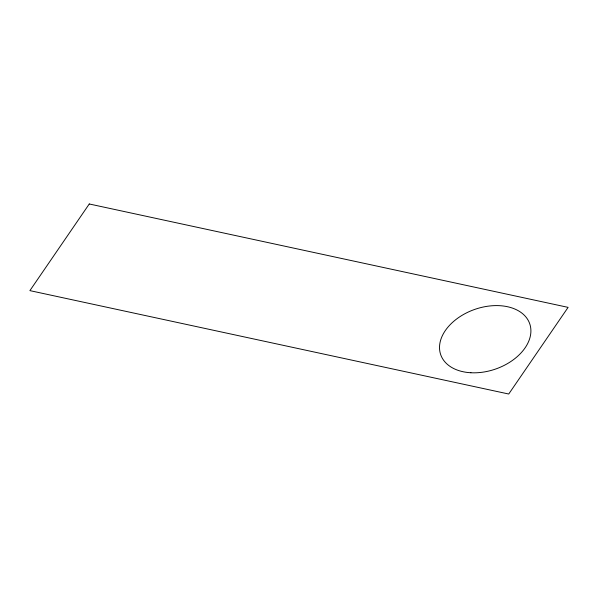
<?xml version="1.0" encoding="UTF-8"?>
<svg xmlns="http://www.w3.org/2000/svg" width="598" height="598" viewBox="0 0 598 598"><rect width="100%" height="100%" fill="white"/><g stroke="black" fill="none" stroke-linecap="round" stroke-linejoin="round"><path stroke-width="0.9" d="M89.266 203.978L29.9 290.628L508.734 394.022L568.1 307.372L89.266 203.978M470.903 372.748A47.115 31.589 -19.2 0 0 529.948 324.445A47.115 31.589 -19.2 0 0 454.786 320.438A47.115 31.589 -19.2 0 0 470.903 372.748"/></g></svg>
